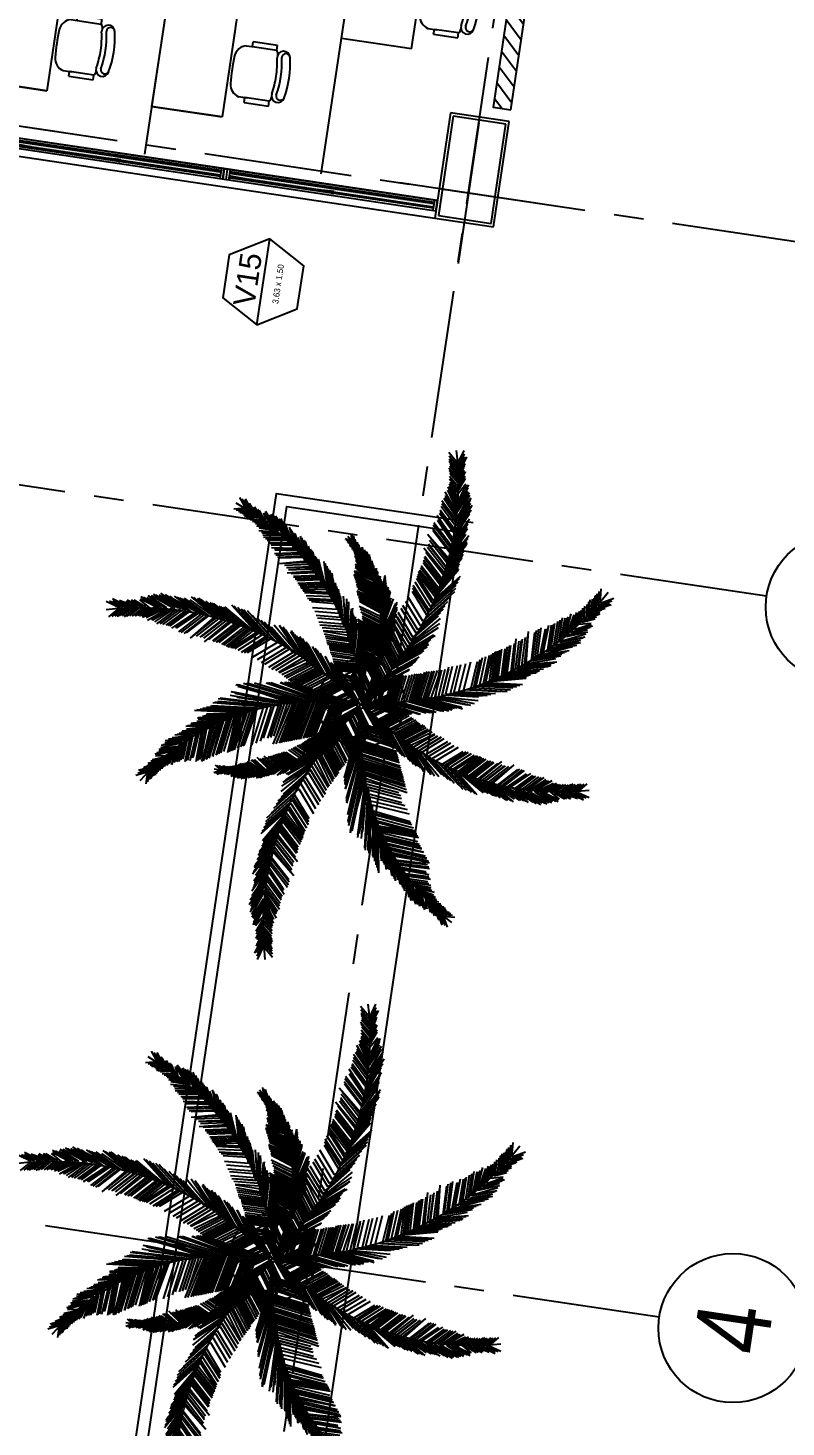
# Model space of a CAD drawing. Header units: millimetres. Extents: x 338 to 506, y 179 to 335.
# Drawn here: x 451.65 to 458.06, y 225.06 to 236.89 of the extents above; entities that cross this region are included whole.
import ezdxf
from ezdxf.enums import TextEntityAlignment as Align

# ---------------------------------------------------------------- set-up
doc = ezdxf.new("R2010")
doc.units = ezdxf.units.MM
doc.linetypes.add('CENTER', pattern=[2, 1.25, -0.25, 0.25, -0.25])
doc.linetypes.add('DASHED2', pattern=[0.375, 0.25, -0.125])
for name, color, linetype in [('COLUMNAS', 252, 'Continuous'), ('CUBIERTA', 254, 'Continuous'), ('DOORNOTE', 210, 'Continuous'), ('DOORNOTE___100', 210, 'Continuous'), ('EJES-COLUMNAS', 3, 'CENTER'), ('EJES_DE_COLUMNA', 255, 'DASHED2'), ('FLOWRS', 64, 'Continuous'), ('MUROS', 32, 'Continuous'), ('PISO', 253, 'Continuous'), ('POOL', 8, 'Continuous'), ('PUPITRES', 8, 'Continuous'), ('REJAS', 151, 'Continuous'), ('VENTANAS', 144, 'Continuous')]:
    doc.layers.add(name, color=color, linetype=linetype)
doc.styles.add('ARIAL', font='txt', dxfattribs={"height": 1})
doc.styles.add('JUAN', font='txt', dxfattribs={"height": 0.135})
doc.styles.add('TECHNIC', font='txt')

# ---------------------------------------------------------------- blocks, each defined once
blk = doc.blocks.new('*X113')
at = {"color": 0}
for p, q in [((2955.937, 1919.165), (2955.861, 1919.089)), ((2956.072, 1919.165), (2955.922, 1919.015)), ((2956.207, 1919.165), (2956.057, 1919.015)), ((2956.341, 1919.165), (2956.191, 1919.015)), ((2956.476, 1919.165), (2956.326, 1919.015)), ((2956.611, 1919.165), (2956.461, 1919.015)), ((2956.745, 1919.165), (2956.595, 1919.015)), ((2956.88, 1919.165), (2956.73, 1919.015)), ((2957.015, 1919.165), (2956.865, 1919.015)), ((2957.15, 1919.165), (2957, 1919.015)), ((2957.284, 1919.165), (2957.134, 1919.015)), ((2957.419, 1919.165), (2957.269, 1919.015)), ((2957.554, 1919.165), (2957.404, 1919.015)), ((2957.688, 1919.165), (2957.538, 1919.015)), ((2957.823, 1919.165), (2957.673, 1919.015)), ((2957.958, 1919.165), (2957.808, 1919.015)), ((2958.093, 1919.165), (2957.943, 1919.015)), ((2958.227, 1919.165), (2958.077, 1919.015)), ((2958.362, 1919.165), (2958.212, 1919.015)), ((2958.497, 1919.165), (2958.347, 1919.015)), ((2958.631, 1919.165), (2958.481, 1919.015)), ((2958.766, 1919.165), (2958.616, 1919.015)), ((2958.901, 1919.165), (2958.751, 1919.015)), ((2959.035, 1919.165), (2958.885, 1919.015)), ((2959.17, 1919.165), (2959.02, 1919.015)), ((2959.305, 1919.165), (2959.155, 1919.015)), ((2959.44, 1919.165), (2959.29, 1919.015)), ((2959.574, 1919.165), (2959.424, 1919.015)), ((2959.709, 1919.165), (2959.559, 1919.015)), ((2959.844, 1919.165), (2959.694, 1919.015)), ((2959.978, 1919.165), (2959.828, 1919.015)), ((2960.113, 1919.165), (2959.963, 1919.015)), ((2960.248, 1919.165), (2960.098, 1919.015)), ((2960.382, 1919.165), (2960.232, 1919.015)), ((2960.517, 1919.165), (2960.367, 1919.015)), ((2960.652, 1919.165), (2960.502, 1919.015)), ((2960.787, 1919.165), (2960.637, 1919.015)), ((2960.921, 1919.165), (2960.771, 1919.015)), ((2961.056, 1919.165), (2960.906, 1919.015)), ((2961.191, 1919.165), (2961.041, 1919.015)), ((2961.325, 1919.165), (2961.175, 1919.015)), ((2961.46, 1919.165), (2961.31, 1919.015)), ((2961.595, 1919.165), (2961.445, 1919.015)), ((2961.73, 1919.165), (2961.58, 1919.015)), ((2961.864, 1919.165), (2961.714, 1919.015)), ((2961.875, 1919.041), (2961.849, 1919.015))]:
    blk.add_line(p, q, dxfattribs=at)
blk = doc.blocks.new('FACHADA_SUR')
at = {"layer": 'MUROS'}
blk.add_lwpolyline([(2955.861, 1919.015), (2961.875, 1919.015), (2961.875, 1919.165), (2955.861, 1919.165), (2955.861, 1919.015)], dxfattribs=at)
at = {"layer": 'MUROS', "linetype": 'Continuous'}
blk.add_blockref('*X113', (0, 0), dxfattribs=at)
blk = doc.blocks.new('SILLA-AULA')
at = {"layer": 'PUPITRES'}
for p, q in [((-0.309, 0.164), (-0.309, 0.089)), ((0.127, 0.162), (0.127, 0.088)), ((-0.35, 0.109), (-0.35, -0.099)), ((-0.35, 0.109), (-0.309, 0.109)), ((-0.309, -0.099), (-0.309, 0.109)), ((0.127, 0.11), (0.168, 0.11)), ((0.127, 0.109), (0.127, -0.098)), ((0.168, -0.098), (0.168, 0.11)), ((-0.35, -0.099), (-0.309, -0.099)), ((0.127, -0.098), (0.168, -0.098))]:
    blk.add_line(p, q, dxfattribs=at)
for centre, radius, start, end in [((-0.202, 0.136), 0.111, 94.0766, 165.8334), ((-0.091, -1.415), 1.666, 85.9234, 94.0766), ((0.019, 0.136), 0.111, 13.2566, 85.9234), ((-0.272, -0.058), 0.0549, 227.1618, 267.5717), ((-0.254, -0.165), 0.0553, 80.2478, 260.1012), ((-0.073, 0.786), 0.913, 259.1286, 268.8433), ((-0.11, 0.786), 0.913, 271.1567, 280.8714), ((0.072, -0.165), 0.0553, 279.8988, 99.7522), ((0.09, -0.058), 0.0549, 270.7226, 312.8382), ((-0.25, -0.186), 0.0362, 85.0872, 250.3213), ((-0.091, 0.599), 0.836, 258.0899, 281.9101), ((-0.088, 0.6), 0.766, 258.0112, 281.9888), ((0.075, -0.185), 0.0352, 274.9128, 94.9128)]:
    blk.add_arc(centre, radius, start, end, dxfattribs=at)
blk = doc.blocks.new('A$C6CF0B75F')
at = {"color": 18}
for p, q in [((-0.39895, 2.50628), (7.31465, 2.50628)), ((-0.3443, 1.00628), (7.3693, 1.00628)), ((0.8125, 0.40628), (0.8125, 1.00628)), ((0.8125, 1.00628), (2.4125, 1.00628)), ((0.8125, 0.40628), (2.4125, 0.40628))]:
    blk.add_line(p, q, dxfattribs=at)
at = {"layer": 'PUPITRES'}
for p, q in [((0.00785, 4.00628), (0.00785, 3.40628)), ((0.00785, 3.40628), (0.00785, 3.95628)), ((0.75785, 3.40628), (0.00785, 3.40628)), ((0.85785, 3.40628), (0.00785, 3.40628)), ((0.00785, 2.45628), (0.00785, 2.50628)), ((0.00785, 2.50628), (0.05785, 2.50628)), ((0.00785, 2.50628), (0.75785, 2.50628)), ((0.00785, 2.50628), (0.00785, 1.90628)), ((0.00785, 1.90628), (0.00785, 2.45628)), ((0.75785, 1.90628), (0.00785, 1.90628)), ((0.85785, 1.90628), (0.00785, 1.90628))]:
    blk.add_line(p, q, dxfattribs=at)
at = {"layer": 'MUROS'}
for p in [(0.50699, 3.1306), (0.50699, 1.6306), (1.31389, 0.1306)]:
    blk.add_blockref('SILLA-AULA', p, dxfattribs=at)
blk = doc.blocks.new('I')
for p, q in [((0.009, 0), (0.288, 0.03)), ((0.009, 0.01), (0.036, -0.211)), ((0.014, 0.01), (0.041, -0.211)), ((0.02, -0.005), (0.299, 0.025)), ((0.024, 0.005), (0.051, -0.216)), ((0.038, 0.002), (0.064, -0.218)), ((0.043, -0.01), (0.322, 0.02)), ((0.047, -0.01), (0.326, 0.02)), ((0.047, 0), (0.074, -0.221)), ((0.079, -0.02), (0.357, 0.01)), ((0.084, -0.022), (0.363, 0.008)), ((0.097, -0.027), (0.376, 0.003)), ((0.104, -0.029), (0.383, 0.001)), ((0.062, -0.005), (0.089, -0.225)), ((0.083, -0.01), (0.11, -0.231)), ((0.089, -0.012), (0.116, -0.233)), ((0.109, -0.019), (0.135, -0.24)), ((0.11, -0.031), (0.389, -0.002)), ((0.114, -0.022), (0.141, -0.242)), ((0.123, -0.023), (0.15, -0.244)), ((0.129, -0.025), (0.156, -0.246)), ((0.165, -0.039), (0.444, -0.009)), ((0.17, -0.029), (0.189, -0.256)), ((0.174, -0.041), (0.453, -0.011)), ((0.179, -0.031), (0.197, -0.258)), ((0.19, -0.034), (0.208, -0.261)), ((0.205, -0.036), (0.224, -0.263)), ((0.211, -0.048), (0.492, -0.031)), ((0.215, -0.039), (0.234, -0.266)), ((0.226, -0.041), (0.244, -0.268)), ((0.236, -0.055), (0.517, -0.038)), ((0.241, -0.045), (0.259, -0.272)), ((0.246, -0.058), (0.527, -0.04)), ((0.25, -0.048), (0.269, -0.275)), ((0.263, -0.061), (0.544, -0.043)), ((0.267, -0.051), (0.286, -0.278)), ((0.285, -0.069), (0.566, -0.052)), ((0.29, -0.059), (0.311, -0.286)), ((0.307, -0.068), (0.328, -0.295)), ((0.322, -0.088), (0.603, -0.071)), ((0.327, -0.078), (0.347, -0.305)), ((0.341, -0.091), (0.622, -0.073)), ((0.346, -0.081), (0.366, -0.308)), ((0.359, -0.085), (0.379, -0.312)), ((0.37, -0.089), (0.391, -0.316)), ((0.378, -0.1), (0.658, -0.083)), ((0.382, -0.09), (0.403, -0.317)), ((0.391, -0.105), (0.68, -0.094)), ((0.393, -0.116), (0.682, -0.105)), ((0.395, -0.095), (0.416, -0.322)), ((0.397, -0.106), (0.418, -0.333)), ((0.408, -0.123), (0.697, -0.112)), ((0.412, -0.113), (0.433, -0.34)), ((0.425, -0.128), (0.714, -0.117)), ((0.429, -0.118), (0.45, -0.345)), ((0.446, -0.134), (0.735, -0.123)), ((0.45, -0.124), (0.471, -0.351)), ((0.461, -0.142), (0.75, -0.131)), ((0.466, -0.132), (0.487, -0.359)), ((0.478, -0.151), (0.757, -0.121)), ((0.482, -0.141), (0.509, -0.366)), ((0.505, -0.152), (0.785, -0.157)), ((0.507, -0.15), (0.533, -0.374)), ((0.53, -0.162), (0.811, -0.16)), ((0.533, -0.159), (0.539, -0.378)), ((0.556, -0.173), (0.837, -0.179)), ((0.559, -0.17), (0.565, -0.389)), ((0.582, -0.192), (0.588, -0.41)), ((0.582, -0.192), (0.859, -0.236)), ((0.584, -0.176), (0.59, -0.395)), ((0.584, -0.176), (0.59, -0.395)), ((0.584, -0.177), (0.862, -0.209)), ((0.584, -0.177), (0.862, -0.209)), ((0.608, -0.204), (0.614, -0.422)), ((0.608, -0.204), (0.885, -0.248)), ((0.644, -0.216), (0.65, -0.435)), ((0.644, -0.216), (0.921, -0.26)), ((0.668, -0.23), (0.674, -0.449)), ((0.668, -0.23), (0.945, -0.274)), ((0.702, -0.244), (0.709, -0.463)), ((0.702, -0.244), (0.979, -0.288)), ((0.736, -0.266), (0.743, -0.485)), ((0.736, -0.266), (1.013, -0.31)), ((0.788, -0.279), (0.794, -0.498)), ((0.788, -0.279), (1.064, -0.323)), ((0.809, -0.297), (0.809, -0.518)), ((0.809, -0.297), (1.086, -0.341)), ((0.823, -0.314), (0.823, -0.535)), ((0.823, -0.314), (1.1, -0.358)), ((0.848, -0.328), (0.848, -0.549)), ((0.848, -0.328), (1.125, -0.372)), ((0.873, -0.343), (0.873, -0.564)), ((0.873, -0.343), (1.149, -0.388)), ((0.888, -0.355), (0.888, -0.576)), ((0.888, -0.355), (1.165, -0.399)), ((0.915, -0.368), (0.896, -0.585)), ((0.93, -0.378), (0.91, -0.595)), ((0.933, -0.383), (0.914, -0.601)), ((0.915, -0.368), (1.183, -0.452)), ((0.947, -0.389), (0.927, -0.607)), ((0.94, -0.381), (1.167, -0.453)), ((0.96, -0.401), (0.941, -0.618)), ((0.943, -0.387), (1.171, -0.458)), ((0.974, -0.41), (0.954, -0.628)), ((0.957, -0.392), (1.184, -0.464)), ((0.97, -0.404), (1.197, -0.476)), ((0.998, -0.42), (0.979, -0.638)), ((0.984, -0.413), (1.211, -0.485)), ((0.998, -0.42), (1.217, -0.518)), ((1.01, -0.433), (0.991, -0.651)), ((1.014, -0.437), (0.994, -0.655)), ((1.027, -0.452), (1.008, -0.67)), ((1.035, -0.454), (1.016, -0.672)), ((1.02, -0.436), (1.247, -0.508)), ((1.024, -0.44), (1.251, -0.512)), ((1.031, -0.448), (1.259, -0.52)), ((1.037, -0.455), (1.264, -0.527)), ((1.039, -0.462), (1.259, -0.559)), ((1.06, -0.475), (1.04, -0.693)), ((1.074, -0.484), (1.044, -0.729)), ((1.045, -0.457), (1.272, -0.529)), ((1.07, -0.478), (1.297, -0.55)), ((1.09, -0.5), (1.071, -0.718)), ((1.107, -0.508), (1.088, -0.725)), ((1.111, -0.519), (1.092, -0.737)), ((1.1, -0.503), (1.328, -0.575)), ((1.113, -0.516), (1.321, -0.607)), ((1.118, -0.511), (1.345, -0.583)), ((1.121, -0.522), (1.349, -0.594)), ((1.132, -0.538), (1.113, -0.756)), ((1.161, -0.559), (1.125, -0.804)), ((1.148, -0.55), (1.128, -0.768)), ((1.142, -0.542), (1.37, -0.613)), ((1.158, -0.553), (1.385, -0.625)), ((1.161, -0.56), (1.372, -0.646)), ((1.194, -0.59), (1.175, -0.808)), ((1.201, -0.607), (1.182, -0.825)), ((1.194, -0.59), (1.406, -0.676)), ((1.218, -0.622), (1.199, -0.84)), ((1.211, -0.61), (1.41, -0.69)), ((1.232, -0.634), (1.213, -0.852)), ((1.229, -0.626), (1.427, -0.705)), ((1.242, -0.637), (1.44, -0.717)), ((1.251, -0.647), (1.247, -0.852)), ((1.26, -0.652), (1.256, -0.856)), ((1.26, -0.652), (1.439, -0.746)), ((1.261, -0.651), (1.46, -0.73)), ((1.27, -0.68), (1.266, -0.884)), ((1.28, -0.683), (1.479, -0.762)), ((1.299, -0.699), (1.287, -0.888)), ((1.312, -0.709), (1.301, -0.898)), ((1.32, -0.718), (1.308, -0.907)), ((1.309, -0.702), (1.507, -0.782)), ((1.32, -0.718), (1.534, -0.807)), ((1.322, -0.712), (1.488, -0.784)), ((1.324, -0.716), (1.49, -0.787)), ((1.339, -0.737), (1.327, -0.926)), ((1.349, -0.74), (1.515, -0.812)), ((1.354, -0.751), (1.343, -0.94)), ((1.368, -0.772), (1.356, -0.961)), ((1.364, -0.754), (1.53, -0.826)), ((1.381, -0.783), (1.377, -0.966)), ((1.378, -0.775), (1.544, -0.847)), ((1.387, -0.791), (1.394, -0.97)), ((1.391, -0.786), (1.557, -0.858)), ((1.393, -0.799), (1.401, -0.979)), ((1.397, -0.794), (1.558, -0.88)), ((1.406, -0.825), (1.414, -1.005)), ((1.416, -0.828), (1.569, -0.899)), ((1.418, -0.839), (1.438, -1.003)), ((1.428, -0.842), (1.563, -0.915)), ((1.433, -0.86), (1.454, -1.024)), ((1.443, -0.863), (1.578, -0.936)), ((1.448, -0.875), (1.465, -1.024)), ((1.458, -0.878), (1.594, -0.951)), ((1.458, -0.89), (1.475, -1.039)), ((1.468, -0.893), (1.583, -0.953)), ((1.469, -0.898), (1.486, -1.047)), ((1.479, -0.901), (1.58, -0.962)), ((1.49, -0.94), (1.489, -1.033)), ((1.49, -0.94), (1.58, -0.969)), ((1.507, -0.958), (1.493, -1.067)), ((1.519, -0.978), (1.505, -1.086)), ((1.511, -0.962), (1.601, -1.008)), ((1.519, -0.978), (1.61, -1.024)), ((1.534, -0.993), (1.52, -1.102)), ((1.542, -1.012), (1.528, -1.121)), ((1.547, -1.019), (1.533, -1.127)), ((1.534, -0.993), (1.629, -1.052)), ((1.55, -1.031), (1.535, -1.14)), ((1.542, -1.012), (1.626, -1.065)), ((1.563, -1.041), (1.549, -1.15)), ((1.55, -1.031), (1.634, -1.084)), ((1.574, -1.051), (1.56, -1.159)), ((1.563, -1.041), (1.647, -1.094)), ((1.579, -1.068), (1.565, -1.176)), ((1.574, -1.051), (1.659, -1.103)), ((1.579, -1.068), (1.698, -1.14)), ((1.582, -1.077), (1.568, -1.186)), ((1.59, -1.089), (1.576, -1.197)), ((1.582, -1.077), (1.677, -1.136)), ((1.601, -1.11), (1.587, -1.218)), ((1.59, -1.089), (1.684, -1.148)), ((1.613, -1.133), (1.599, -1.241)), ((1.601, -1.11), (1.696, -1.169)), ((1.613, -1.133), (1.707, -1.192))]:
    blk.add_line(p, q)
for points in [[(-0.01, 0.014), (0.315, 0.029)], [(0.028, 0.004), (0.353, 0.02)]]:
    blk.add_lwpolyline(points)
blk.add_arc((-0.347, -2.206), 2.23, 26.1066, 80.9396)
blk = doc.blocks.new('U')
for p, q in [((0.0084, 0.0004), (-0.0406, -0.0994)), ((0.0182, -0.0105), (-0.0534, -0.1562)), ((0.0217, -0.0141), (-0.0505, -0.1611)), ((0.0268, -0.0202), (-0.0462, -0.1686)), ((0.0339, -0.0283), (-0.0402, -0.179)), ((0.0104, -0.0009), (-0.0387, -0.1007)), ((0.0358, -0.0306), (-0.0386, -0.1818)), ((0.0135, -0.0057), (-0.0356, -0.1055)), ((0.0423, -0.0388), (-0.0329, -0.1917)), ((0.0439, -0.0415), (-0.0313, -0.1944)), ((0.0469, -0.0446), (-0.0288, -0.1987)), ((0.0492, -0.0472), (-0.0269, -0.202)), ((0.0651, -0.0599), (-0.0191, -0.2155)), ((0.0682, -0.063), (-0.0166, -0.2198)), ((0.0058, -0.0038), (0.1307, -0.0675)), ((0.0089, -0.0086), (0.1337, -0.0723)), ((0.0171, -0.017), (0.2397, -0.1306)), ((0.0191, -0.0183), (0.2401, -0.131)), ((0.0293, -0.0312), (0.251, -0.1443)), ((0.0312, -0.0335), (0.253, -0.1467)), ((0.0354, -0.0391), (0.2579, -0.1526)), ((0.0377, -0.0417), (0.26, -0.1551)), ((0.0393, -0.0444), (0.2627, -0.1584)), ((0.0605, -0.0628), (0.2735, -0.1714)), ((0.0722, -0.0673), (-0.0134, -0.2254)), ((0.078, -0.0722), (-0.009, -0.2329)), ((0.0815, -0.0762), (-0.006, -0.2381)), ((0.0851, -0.0802), (-0.0031, -0.2432)), ((0.0904, -0.0859), (0.0013, -0.2507)), ((0.0936, -0.0897), (0.004, -0.2554)), ((0.0999, -0.0955), (0.0089, -0.2639)), ((0.1071, -0.1053), (0.0163, -0.2767)), ((0.1119, -0.1135), (0.0211, -0.285)), ((0.1174, -0.1232), (0.0266, -0.2946)), ((0.1247, -0.1295), (0.0322, -0.3042)), ((0.0636, -0.0659), (0.2757, -0.1741)), ((0.0769, -0.0791), (0.3034, -0.2076)), ((0.0858, -0.0888), (0.3108, -0.2164)), ((0.089, -0.0926), (0.3138, -0.2201)), ((0.0953, -0.0984), (0.3173, -0.2243)), ((0.1025, -0.1082), (0.3524, -0.2658)), ((0.1128, -0.1261), (0.3714, -0.2887)), ((0.1289, -0.1349), (0.0359, -0.3106)), ((0.1327, -0.1394), (0.0391, -0.3161)), ((0.1373, -0.1435), (0.0426, -0.3222)), ((0.1413, -0.1492), (0.0463, -0.3286)), ((0.1393, -0.1543), (0.0467, -0.3292)), ((0.1436, -0.1612), (0.0508, -0.3364)), ((0.1494, -0.1681), (0.0558, -0.345)), ((0.1565, -0.1763), (0.0617, -0.3553)), ((0.1609, -0.1839), (0.0661, -0.3628)), ((0.1654, -0.192), (0.0741, -0.3767)), ((0.12, -0.1324), (0.3747, -0.2928)), ((0.1327, -0.1463), (0.3853, -0.3055)), ((0.1347, -0.1572), (0.3968, -0.3281)), ((0.1367, -0.1521), (0.3759, -0.2951)), ((0.139, -0.1641), (0.404, -0.3367)), ((0.1448, -0.171), (0.3851, -0.3272)), ((0.1519, -0.1792), (0.3917, -0.3351)), ((0.1563, -0.1868), (0.2804, -0.261)), ((0.1608, -0.1949), (0.4001, -0.332)), ((0.1732, -0.2022), (0.0811, -0.3886)), ((0.1815, -0.2133), (0.1008, -0.3499)), ((0.1893, -0.2251), (0.1086, -0.3617)), ((0.1932, -0.2405), (0.1125, -0.377)), ((0.1982, -0.2345), (0.1174, -0.3711)), ((0.1982, -0.2345), (0.1174, -0.3711)), ((0.2009, -0.2526), (0.1201, -0.3892)), ((0.1718, -0.2027), (0.3845, -0.3657)), ((0.1796, -0.2141), (0.3942, -0.3741)), ((0.1877, -0.2257), (0.3754, -0.3659)), ((0.1932, -0.2405), (0.4051, -0.4322)), ((0.1978, -0.235), (0.3567, -0.3713)), ((0.1978, -0.235), (0.385, -0.3895)), ((0.2009, -0.2526), (0.4094, -0.4414)), ((0.2189, -0.28), (0.1314, -0.4231)), ((0.2127, -0.2675), (0.132, -0.4041)), ((0.2294, -0.2952), (0.1379, -0.4448)), ((0.2377, -0.3137), (0.1443, -0.4663)), ((0.2127, -0.2675), (0.4017, -0.4514)), ((0.2189, -0.28), (0.4073, -0.4633)), ((0.2294, -0.2952), (0.412, -0.4732)), ((0.2377, -0.3137), (0.4044, -0.4856)), ((0.2555, -0.3332), (0.1666, -0.4948)), ((0.2596, -0.3465), (0.1686, -0.5014)), ((0.261, -0.3575), (0.1713, -0.5103)), ((0.2674, -0.3702), (0.1759, -0.5258)), ((0.2735, -0.3834), (0.1806, -0.5412)), ((0.2555, -0.3332), (0.4072, -0.4915)), ((0.2596, -0.3465), (0.415, -0.5081)), ((0.261, -0.3575), (0.423, -0.5251)), ((0.2674, -0.3702), (0.4287, -0.5372)), ((0.2735, -0.3834), (0.435, -0.5505)), ((0.2848, -0.4052), (0.1824, -0.5473)), ((0.2769, -0.3924), (0.1835, -0.5509)), ((0.288, -0.4133), (0.185, -0.5561)), ((0.2881, -0.4168), (0.1858, -0.5587)), ((0.2921, -0.4228), (0.1882, -0.5668)), ((0.2946, -0.4313), (0.1908, -0.5752)), ((0.2976, -0.439), (0.2071, -0.5849)), ((0.305, -0.4498), (0.2115, -0.5995)), ((0.2769, -0.3924), (0.4398, -0.5608)), ((0.2848, -0.4052), (0.3919, -0.5301)), ((0.2914, -0.4174), (0.3849, -0.5261)), ((0.2914, -0.4209), (0.385, -0.5296)), ((0.2955, -0.4269), (0.389, -0.5356)), ((0.2979, -0.4354), (0.3915, -0.5441)), ((0.3009, -0.4431), (0.3945, -0.5518)), ((0.305, -0.4498), (0.3884, -0.5672)), ((0.3065, -0.4585), (0.2138, -0.6073)), ((0.3071, -0.4611), (0.2146, -0.6097)), ((0.3085, -0.4712), (0.2172, -0.6183)), ((0.3112, -0.4741), (0.2185, -0.6229)), ((0.3159, -0.4897), (0.2232, -0.6384)), ((0.3197, -0.4971), (0.2237, -0.6401)), ((0.3219, -0.5085), (0.229, -0.6576)), ((0.3271, -0.5164), (0.2321, -0.668)), ((0.3255, -0.5222), (0.2329, -0.6709)), ((0.3099, -0.4626), (0.4035, -0.5713)), ((0.3105, -0.4652), (0.404, -0.574)), ((0.311, -0.4784), (0.3764, -0.5792)), ((0.3116, -0.4705), (0.3982, -0.5751)), ((0.3119, -0.4753), (0.3944, -0.5716)), ((0.3146, -0.4782), (0.397, -0.5744)), ((0.3192, -0.4938), (0.3948, -0.5859)), ((0.3253, -0.5126), (0.4008, -0.6047)), ((0.3272, -0.5215), (0.3896, -0.6163)), ((0.3304, -0.5205), (0.4059, -0.6126)), ((0.3291, -0.536), (0.2369, -0.6841)), ((0.3356, -0.5526), (0.2385, -0.6893)), ((0.3324, -0.545), (0.2398, -0.6936)), ((0.3392, -0.5837), (0.2508, -0.6946)), ((0.3408, -0.5747), (0.2525, -0.6856)), ((0.3289, -0.5263), (0.4044, -0.6184)), ((0.3325, -0.5401), (0.408, -0.6322)), ((0.3353, -0.5529), (0.4003, -0.6466)), ((0.3357, -0.5491), (0.4113, -0.6412)), ((0.3408, -0.5747), (0.4059, -0.6683)), ((0.3425, -0.5878), (0.4039, -0.6752)), ((0.3422, -0.5948), (0.2539, -0.7057)), ((0.3447, -0.6032), (0.2564, -0.7141)), ((0.3482, -0.6329), (0.2782, -0.7313)), ((0.349, -0.6141), (0.2791, -0.7124)), ((0.3516, -0.6184), (0.2817, -0.7168)), ((0.355, -0.6488), (0.286, -0.7386)), ((0.3456, -0.5989), (0.407, -0.6863)), ((0.348, -0.6073), (0.4095, -0.6948)), ((0.3515, -0.637), (0.413, -0.7245)), ((0.3516, -0.6184), (0.4012, -0.7066)), ((0.3524, -0.6182), (0.4138, -0.7056)), ((0.3583, -0.6529), (0.4198, -0.7403)), ((0.358, -0.6564), (0.289, -0.7463)), ((0.3583, -0.6625), (0.2894, -0.7524)), ((0.3614, -0.6758), (0.3049, -0.7518)), ((0.364, -0.698), (0.3075, -0.774)), ((0.3641, -0.6855), (0.3076, -0.7616)), ((0.3665, -0.7065), (0.3148, -0.7822)), ((0.3668, -0.7113), (0.3209, -0.7885)), ((0.3671, -0.7166), (0.3213, -0.7938)), ((0.3583, -0.6625), (0.424, -0.7579)), ((0.3611, -0.6627), (0.411, -0.738)), ((0.3613, -0.6605), (0.4112, -0.7359)), ((0.3647, -0.6799), (0.4146, -0.7552)), ((0.3673, -0.7021), (0.4172, -0.7775)), ((0.3675, -0.6896), (0.4174, -0.765)), ((0.3698, -0.7106), (0.4197, -0.7859)), ((0.3701, -0.7154), (0.4141, -0.7952)), ((0.3654, -0.7309), (0.3195, -0.8081)), ((0.3665, -0.7396), (0.3305, -0.8141)), ((0.3672, -0.7526), (0.3311, -0.8271)), ((0.3693, -0.7722), (0.3358, -0.8393)), ((0.3694, -0.7632), (0.336, -0.8303)), ((0.372, -0.7786), (0.3385, -0.8456)), ((0.3687, -0.735), (0.4136, -0.8063)), ((0.3699, -0.7437), (0.4066, -0.8113)), ((0.3706, -0.7567), (0.4073, -0.8243)), ((0.3726, -0.7763), (0.4046, -0.8326)), ((0.3728, -0.7673), (0.4095, -0.8349)), ((0.3753, -0.7827), (0.4008, -0.8354)), ((0.371, -0.8257), (0.3354, -0.8673)), ((0.3712, -0.8463), (0.3356, -0.888)), ((0.3713, -0.8141), (0.3357, -0.8557)), ((0.3732, -0.8362), (0.3376, -0.8779)), ((0.3693, -0.8018), (0.3435, -0.8407)), ((0.3693, -0.8018), (0.3988, -0.8385)), ((0.371, -0.8257), (0.3963, -0.8698)), ((0.3712, -0.8463), (0.3921, -0.8914)), ((0.3719, -0.8167), (0.3972, -0.8609)), ((0.3732, -0.8362), (0.3967, -0.8868)), ((0.3692, -0.8564), (0.3336, -0.8981)), ((0.3694, -0.9034), (0.3338, -0.945)), ((0.3703, -0.8846), (0.3347, -0.9262)), ((0.3704, -0.8914), (0.3348, -0.9331)), ((0.3717, -0.8504), (0.3361, -0.892)), ((0.3717, -0.8798), (0.3361, -0.9214)), ((0.3722, -0.8641), (0.3366, -0.9057)), ((0.3744, -0.8712), (0.3388, -0.9129)), ((0.3692, -0.8564), (0.3901, -0.9015)), ((0.3694, -0.9034), (0.3929, -0.9539)), ((0.3703, -0.8846), (0.3937, -0.9351)), ((0.3704, -0.8914), (0.3938, -0.942)), ((0.3717, -0.8798), (0.4016, -0.9423)), ((0.3722, -0.8641), (0.3931, -0.9092)), ((0.3744, -0.8712), (0.3953, -0.9163)), ((0.368, -0.9161), (0.3324, -0.9578)), ((0.368, -0.9161), (0.3914, -0.9667))]:
    blk.add_line(p, q)
for points in [[(0.0015, 0.0071), (0.2423, -0.1337)], [(0.0148, -0.0074), (0.253, -0.1467)]]:
    blk.add_lwpolyline(points)
blk.add_arc((-0.7458, -0.8306), 1.1149, 352.99918, 47.8322)
blk = doc.blocks.new('TREE-NAK')
at = {"layer": 'FLOWRS'}
for centre, radius in [((0.01, 0.005), 0.333), ((0.013, 0.016), 0.258), ((0.01, 0.005), 0.0377)]:
    blk.add_circle(centre, radius, dxfattribs=at)
at = {"layer": 'FLOWRS', "color": 88}
for name, p, xscale, yscale, zscale, rotation in [('U', (-0.066, 0.119), 1.636073743442523, 1.636073743442523, 1.636073743442523, 167.9791529592173), ('I', (0.02, 0.026), 0.8941973647225171, 0.8941973647225171, 0.8941973647225171, 90)]:
    blk.add_blockref(name, p, dxfattribs=dict(at, xscale=xscale, yscale=yscale, zscale=zscale, rotation=rotation))
at = {"layer": 'FLOWRS'}
for p, rotation in [((-0.009, 0.03), 180), ((0.017, 0.008), 44.99999999999999), ((-0.017, 0.005), 270)]:
    blk.add_blockref('I', p, dxfattribs=dict(at, rotation=rotation))
for name, p, xscale, yscale, zscale, rotation in [('I', (-0.216, 0.101), -0.5, 0.5, 0.5000000000000001, 339.3524332626832), ('U', (-0.079, -0.057), 1.636073743442522, 1.636073743442522, 1.636073743442522, 261.6572137974608), ('I', (0.06, -0.062), 0.8440746508777872, 0.8440746508777872, 0.8440746508777872, 305.5439400633034)]:
    blk.add_blockref(name, p, dxfattribs=dict(at, xscale=xscale, yscale=yscale, zscale=zscale, rotation=rotation))
for name, p in [('I', (0.008, -0.003)), ('U', (0.253, -0.159))]:
    blk.add_blockref(name, p, dxfattribs=at)
blk = doc.blocks.new('*U354')
at = {"layer": 'REJAS', "color": 18, "linetype": 'Continuous', "extrusion": (0, 0, -1)}
for points in [[(-2938.642, 1917.545), (-2938.625, 1917.096), (-2938.625, 1917.993)], [(-2938.631, 1917.979), (-2938.625, 1917.993), (-2938.64, 1917.984)], [(-2938.625, 1917.993), (-2938.642, 1917.993), (-2938.64, 1917.984)], [(-2938.649, 1917.937), (-2938.638, 1917.881), (-2938.625, 1917.993)], [(-2938.638, 1917.881), (-2938.633, 1917.769), (-2938.625, 1917.993)], [(-2938.637, 1917.965), (-2938.631, 1917.979), (-2938.64, 1917.984)], [(-2938.64, 1917.984), (-2938.648, 1917.979), (-2938.637, 1917.965)], [(-2938.637, 1917.965), (-2938.648, 1917.979), (-2938.648, 1917.965)], [(-2938.643, 1917.951), (-2938.637, 1917.965), (-2938.648, 1917.965)], [(-2938.643, 1917.909), (-2938.649, 1917.895), (-2938.638, 1917.881)], [(-2938.644, 1917.888), (-2938.647, 1917.886), (-2938.638, 1917.881)], [(-2938.638, 1917.881), (-2938.647, 1917.886), (-2938.647, 1917.881)], [(-2938.65, 1917.989), (-2938.64, 1917.984), (-2938.642, 1917.993)], [(-2938.65, 1917.989), (-2938.648, 1917.979), (-2938.64, 1917.984)], [(-2938.642, 1917.545), (-2938.66, 1917.993), (-2938.66, 1917.096)], [(-2938.66, 1917.993), (-2938.65, 1917.989), (-2938.642, 1917.993)], [(-2938.649, 1917.937), (-2938.643, 1917.951), (-2938.648, 1917.965)], [(-2938.643, 1917.909), (-2938.649, 1917.937), (-2938.655, 1917.881)], [(-2938.649, 1917.895), (-2938.647, 1917.886), (-2938.644, 1917.888)], [(-2938.647, 1917.886), (-2938.649, 1917.895), (-2938.652, 1917.888)], [(-2938.655, 1917.881), (-2938.647, 1917.886), (-2938.652, 1917.888)], [(-2938.647, 1917.881), (-2938.647, 1917.886), (-2938.655, 1917.881)], [(-2938.648, 1917.979), (-2938.66, 1917.993), (-2938.648, 1917.965)], [(-2938.66, 1917.993), (-2938.654, 1917.965), (-2938.648, 1917.965)], [(-2938.65, 1917.989), (-2938.66, 1917.993), (-2938.648, 1917.979)], [(-2938.648, 1917.965), (-2938.654, 1917.965), (-2938.649, 1917.937)], [(-2938.649, 1917.937), (-2938.66, 1917.993), (-2938.655, 1917.881)], [(-2938.644, 1917.825), (-2938.633, 1917.769), (-2938.638, 1917.881)], [(-2938.639, 1917.797), (-2938.645, 1917.783), (-2938.633, 1917.769)], [(-2938.633, 1917.769), (-2938.639, 1917.776), (-2938.643, 1917.774)], [(-2938.642, 1917.769), (-2938.633, 1917.769), (-2938.643, 1917.774)], [(-2938.636, 1917.762), (-2938.633, 1917.769), (-2938.641, 1917.764)], [(-2938.633, 1917.769), (-2938.642, 1917.769), (-2938.641, 1917.764)], [(-2938.645, 1917.741), (-2938.64, 1917.713), (-2938.633, 1917.769)], [(-2938.647, 1917.657), (-2938.642, 1917.545), (-2938.633, 1917.769)], [(-2938.644, 1917.825), (-2938.638, 1917.881), (-2938.65, 1917.853)], [(-2938.647, 1917.881), (-2938.646, 1917.877), (-2938.638, 1917.881)], [(-2938.638, 1917.881), (-2938.646, 1917.877), (-2938.641, 1917.874)], [(-2938.648, 1917.797), (-2938.639, 1917.797), (-2938.644, 1917.825)], [(-2938.639, 1917.797), (-2938.648, 1917.797), (-2938.645, 1917.783)], [(-2938.643, 1917.774), (-2938.639, 1917.776), (-2938.645, 1917.783)], [(-2938.646, 1917.877), (-2938.644, 1917.867), (-2938.641, 1917.874)], [(-2938.646, 1917.767), (-2938.641, 1917.764), (-2938.642, 1917.769)], [(-2938.646, 1917.767), (-2938.645, 1917.762), (-2938.641, 1917.764)], [(-2938.651, 1917.769), (-2938.642, 1917.769), (-2938.643, 1917.774)], [(-2938.651, 1917.769), (-2938.646, 1917.767), (-2938.642, 1917.769)], [(-2938.645, 1917.783), (-2938.648, 1917.776), (-2938.643, 1917.774)], [(-2938.648, 1917.776), (-2938.651, 1917.769), (-2938.643, 1917.774)], [(-2938.651, 1917.769), (-2938.644, 1917.825), (-2938.655, 1917.881)], [(-2938.644, 1917.867), (-2938.655, 1917.881), (-2938.65, 1917.853)], [(-2938.644, 1917.867), (-2938.646, 1917.877), (-2938.65, 1917.874)], [(-2938.645, 1917.783), (-2938.648, 1917.797), (-2938.651, 1917.769)], [(-2938.645, 1917.741), (-2938.651, 1917.769), (-2938.649, 1917.713)], [(-2938.645, 1917.762), (-2938.651, 1917.769), (-2938.645, 1917.755)], [(-2938.651, 1917.769), (-2938.648, 1917.755), (-2938.645, 1917.755)], [(-2938.646, 1917.767), (-2938.651, 1917.769), (-2938.645, 1917.762)], [(-2938.65, 1917.874), (-2938.646, 1917.877), (-2938.655, 1917.881)], [(-2938.655, 1917.881), (-2938.646, 1917.877), (-2938.647, 1917.881)], [(-2938.639, 1917.755), (-2938.636, 1917.762), (-2938.641, 1917.764)], [(-2938.641, 1917.764), (-2938.645, 1917.762), (-2938.639, 1917.755)], [(-2938.639, 1917.755), (-2938.645, 1917.762), (-2938.645, 1917.755)], [(-2938.642, 1917.748), (-2938.639, 1917.755), (-2938.645, 1917.755)], [(-2938.64, 1917.713), (-2938.645, 1917.741), (-2938.649, 1917.713)], [(-2938.649, 1917.713), (-2938.647, 1917.657), (-2938.64, 1917.713)], [(-2938.645, 1917.741), (-2938.642, 1917.748), (-2938.645, 1917.755)], [(-2938.645, 1917.755), (-2938.648, 1917.755), (-2938.645, 1917.741)], [(-2938.647, 1917.433), (-2938.633, 1917.32), (-2938.642, 1917.545)], [(-2938.649, 1917.376), (-2938.64, 1917.376), (-2938.647, 1917.433)], [(-2938.638, 1917.208), (-2938.625, 1917.096), (-2938.633, 1917.32)], [(-2938.645, 1917.348), (-2938.633, 1917.32), (-2938.64, 1917.376)], [(-2938.636, 1917.327), (-2938.641, 1917.325), (-2938.633, 1917.32)], [(-2938.633, 1917.32), (-2938.641, 1917.325), (-2938.642, 1917.32)], [(-2938.639, 1917.292), (-2938.633, 1917.32), (-2938.645, 1917.306)], [(-2938.642, 1917.32), (-2938.643, 1917.316), (-2938.633, 1917.32)], [(-2938.633, 1917.32), (-2938.643, 1917.316), (-2938.639, 1917.313)], [(-2938.644, 1917.264), (-2938.638, 1917.208), (-2938.633, 1917.32)], [(-2938.639, 1917.334), (-2938.641, 1917.325), (-2938.636, 1917.327)], [(-2938.642, 1917.341), (-2938.645, 1917.334), (-2938.639, 1917.334)], [(-2938.639, 1917.334), (-2938.645, 1917.334), (-2938.645, 1917.327)], [(-2938.641, 1917.325), (-2938.639, 1917.334), (-2938.645, 1917.327)], [(-2938.643, 1917.316), (-2938.645, 1917.306), (-2938.639, 1917.313)], [(-2938.639, 1917.292), (-2938.645, 1917.306), (-2938.648, 1917.292)], [(-2938.64, 1917.376), (-2938.649, 1917.376), (-2938.645, 1917.348)], [(-2938.646, 1917.323), (-2938.641, 1917.325), (-2938.645, 1917.327)], [(-2938.646, 1917.323), (-2938.642, 1917.32), (-2938.641, 1917.325)], [(-2938.645, 1917.348), (-2938.645, 1917.334), (-2938.642, 1917.341)], [(-2938.651, 1917.32), (-2938.642, 1917.32), (-2938.646, 1917.323)], [(-2938.651, 1917.32), (-2938.643, 1917.316), (-2938.642, 1917.32)], [(-2938.648, 1917.313), (-2938.643, 1917.316), (-2938.651, 1917.32)], [(-2938.645, 1917.306), (-2938.643, 1917.316), (-2938.648, 1917.313)], [(-2938.651, 1917.32), (-2938.655, 1917.208), (-2938.644, 1917.264)], [(-2938.645, 1917.348), (-2938.649, 1917.376), (-2938.651, 1917.32)], [(-2938.645, 1917.334), (-2938.645, 1917.348), (-2938.648, 1917.334)], [(-2938.645, 1917.327), (-2938.645, 1917.334), (-2938.651, 1917.32)], [(-2938.651, 1917.32), (-2938.645, 1917.334), (-2938.648, 1917.334)], [(-2938.646, 1917.323), (-2938.645, 1917.327), (-2938.651, 1917.32)], [(-2938.645, 1917.306), (-2938.651, 1917.32), (-2938.648, 1917.292)], [(-2938.649, 1917.152), (-2938.625, 1917.096), (-2938.638, 1917.208)], [(-2938.644, 1917.264), (-2938.65, 1917.236), (-2938.638, 1917.208)], [(-2938.638, 1917.208), (-2938.641, 1917.215), (-2938.646, 1917.213)], [(-2938.647, 1917.208), (-2938.638, 1917.208), (-2938.646, 1917.213)], [(-2938.643, 1917.18), (-2938.638, 1917.208), (-2938.649, 1917.194)], [(-2938.644, 1917.201), (-2938.638, 1917.208), (-2938.647, 1917.203)], [(-2938.638, 1917.208), (-2938.647, 1917.208), (-2938.647, 1917.203)], [(-2938.648, 1917.292), (-2938.644, 1917.264), (-2938.639, 1917.292)], [(-2938.646, 1917.213), (-2938.641, 1917.215), (-2938.644, 1917.222)], [(-2938.643, 1917.18), (-2938.655, 1917.208), (-2938.649, 1917.152)], [(-2938.644, 1917.222), (-2938.65, 1917.236), (-2938.655, 1917.208)], [(-2938.644, 1917.222), (-2938.65, 1917.215), (-2938.646, 1917.213)], [(-2938.649, 1917.194), (-2938.644, 1917.201), (-2938.647, 1917.203)], [(-2938.65, 1917.215), (-2938.655, 1917.208), (-2938.646, 1917.213)], [(-2938.655, 1917.208), (-2938.647, 1917.208), (-2938.646, 1917.213)], [(-2938.647, 1917.208), (-2938.655, 1917.208), (-2938.647, 1917.203)], [(-2938.655, 1917.208), (-2938.652, 1917.201), (-2938.647, 1917.203)], [(-2938.647, 1917.203), (-2938.652, 1917.201), (-2938.649, 1917.194)], [(-2938.649, 1917.152), (-2938.655, 1917.208), (-2938.66, 1917.096)], [(-2938.631, 1917.11), (-2938.64, 1917.105), (-2938.625, 1917.096)], [(-2938.625, 1917.096), (-2938.64, 1917.105), (-2938.642, 1917.096)], [(-2938.637, 1917.124), (-2938.64, 1917.105), (-2938.631, 1917.11)], [(-2938.643, 1917.138), (-2938.648, 1917.124), (-2938.637, 1917.124)], [(-2938.637, 1917.124), (-2938.648, 1917.124), (-2938.648, 1917.11)], [(-2938.64, 1917.105), (-2938.637, 1917.124), (-2938.648, 1917.11)], [(-2938.65, 1917.101), (-2938.64, 1917.105), (-2938.648, 1917.11)], [(-2938.65, 1917.101), (-2938.642, 1917.096), (-2938.64, 1917.105)], [(-2938.66, 1917.096), (-2938.642, 1917.096), (-2938.65, 1917.101)], [(-2938.649, 1917.152), (-2938.648, 1917.124), (-2938.643, 1917.138)], [(-2938.648, 1917.124), (-2938.649, 1917.152), (-2938.654, 1917.124)], [(-2938.648, 1917.11), (-2938.648, 1917.124), (-2938.66, 1917.096)], [(-2938.66, 1917.096), (-2938.648, 1917.124), (-2938.654, 1917.124)], [(-2938.65, 1917.101), (-2938.648, 1917.11), (-2938.66, 1917.096)], [(-2938.66, 1917.146), (-2938.695, 1916.245), (-2938.66, 1916.245)], [(-2938.66, 1917.146), (-2938.695, 1917.146), (-2938.695, 1916.245)]]:
    blk.add_solid(points, dxfattribs=at)
blk = doc.blocks.new('*U355')
at = {"layer": 'REJAS', "color": 18, "linetype": 'Continuous', "extrusion": (0, 0, -1)}
for points in [[(-2938.642, 1919.368), (-2938.625, 1918.92), (-2938.625, 1919.817)], [(-2938.631, 1919.803), (-2938.625, 1919.817), (-2938.64, 1919.808)], [(-2938.625, 1919.817), (-2938.642, 1919.817), (-2938.64, 1919.808)], [(-2938.649, 1919.761), (-2938.638, 1919.705), (-2938.625, 1919.817)], [(-2938.638, 1919.705), (-2938.633, 1919.593), (-2938.625, 1919.817)], [(-2938.637, 1919.789), (-2938.631, 1919.803), (-2938.64, 1919.808)], [(-2938.64, 1919.808), (-2938.648, 1919.803), (-2938.637, 1919.789)], [(-2938.637, 1919.789), (-2938.648, 1919.803), (-2938.648, 1919.789)], [(-2938.643, 1919.775), (-2938.637, 1919.789), (-2938.648, 1919.789)], [(-2938.65, 1919.813), (-2938.64, 1919.808), (-2938.642, 1919.817)], [(-2938.65, 1919.813), (-2938.648, 1919.803), (-2938.64, 1919.808)], [(-2938.642, 1919.368), (-2938.66, 1919.817), (-2938.66, 1918.92)], [(-2938.66, 1919.817), (-2938.65, 1919.813), (-2938.642, 1919.817)], [(-2938.649, 1919.761), (-2938.643, 1919.775), (-2938.648, 1919.789)], [(-2938.648, 1919.803), (-2938.66, 1919.817), (-2938.648, 1919.789)], [(-2938.66, 1919.817), (-2938.654, 1919.789), (-2938.648, 1919.789)], [(-2938.65, 1919.813), (-2938.66, 1919.817), (-2938.648, 1919.803)], [(-2938.648, 1919.789), (-2938.654, 1919.789), (-2938.649, 1919.761)], [(-2938.649, 1919.761), (-2938.66, 1919.817), (-2938.655, 1919.705)], [(-2938.644, 1919.649), (-2938.633, 1919.593), (-2938.638, 1919.705)], [(-2938.643, 1919.733), (-2938.649, 1919.719), (-2938.638, 1919.705)], [(-2938.644, 1919.712), (-2938.647, 1919.71), (-2938.638, 1919.705)], [(-2938.638, 1919.705), (-2938.647, 1919.71), (-2938.647, 1919.705)], [(-2938.644, 1919.649), (-2938.638, 1919.705), (-2938.65, 1919.677)], [(-2938.647, 1919.705), (-2938.646, 1919.7), (-2938.638, 1919.705)], [(-2938.638, 1919.705), (-2938.646, 1919.7), (-2938.641, 1919.698)], [(-2938.646, 1919.7), (-2938.644, 1919.691), (-2938.641, 1919.698)], [(-2938.643, 1919.733), (-2938.649, 1919.761), (-2938.655, 1919.705)], [(-2938.649, 1919.719), (-2938.647, 1919.71), (-2938.644, 1919.712)], [(-2938.651, 1919.593), (-2938.644, 1919.649), (-2938.655, 1919.705)], [(-2938.644, 1919.691), (-2938.655, 1919.705), (-2938.65, 1919.677)], [(-2938.644, 1919.691), (-2938.646, 1919.7), (-2938.65, 1919.698)], [(-2938.65, 1919.698), (-2938.646, 1919.7), (-2938.655, 1919.705)], [(-2938.655, 1919.705), (-2938.646, 1919.7), (-2938.647, 1919.705)], [(-2938.647, 1919.71), (-2938.649, 1919.719), (-2938.652, 1919.712)], [(-2938.655, 1919.705), (-2938.647, 1919.71), (-2938.652, 1919.712)], [(-2938.647, 1919.705), (-2938.647, 1919.71), (-2938.655, 1919.705)], [(-2938.639, 1919.621), (-2938.645, 1919.607), (-2938.633, 1919.593)], [(-2938.633, 1919.593), (-2938.639, 1919.6), (-2938.643, 1919.598)], [(-2938.642, 1919.593), (-2938.633, 1919.593), (-2938.643, 1919.598)], [(-2938.636, 1919.586), (-2938.633, 1919.593), (-2938.641, 1919.588)], [(-2938.633, 1919.593), (-2938.642, 1919.593), (-2938.641, 1919.588)], [(-2938.645, 1919.565), (-2938.64, 1919.537), (-2938.633, 1919.593)], [(-2938.647, 1919.481), (-2938.642, 1919.368), (-2938.633, 1919.593)], [(-2938.639, 1919.579), (-2938.636, 1919.586), (-2938.641, 1919.588)], [(-2938.648, 1919.621), (-2938.639, 1919.621), (-2938.644, 1919.649)], [(-2938.639, 1919.621), (-2938.648, 1919.621), (-2938.645, 1919.607)], [(-2938.643, 1919.598), (-2938.639, 1919.6), (-2938.645, 1919.607)], [(-2938.641, 1919.588), (-2938.645, 1919.586), (-2938.639, 1919.579)], [(-2938.639, 1919.579), (-2938.645, 1919.586), (-2938.645, 1919.579)], [(-2938.642, 1919.572), (-2938.639, 1919.579), (-2938.645, 1919.579)], [(-2938.64, 1919.537), (-2938.645, 1919.565), (-2938.649, 1919.537)], [(-2938.646, 1919.591), (-2938.641, 1919.588), (-2938.642, 1919.593)], [(-2938.646, 1919.591), (-2938.645, 1919.586), (-2938.641, 1919.588)], [(-2938.651, 1919.593), (-2938.642, 1919.593), (-2938.643, 1919.598)], [(-2938.651, 1919.593), (-2938.646, 1919.591), (-2938.642, 1919.593)], [(-2938.645, 1919.565), (-2938.642, 1919.572), (-2938.645, 1919.579)], [(-2938.645, 1919.607), (-2938.648, 1919.6), (-2938.643, 1919.598)], [(-2938.648, 1919.6), (-2938.651, 1919.593), (-2938.643, 1919.598)], [(-2938.645, 1919.607), (-2938.648, 1919.621), (-2938.651, 1919.593)], [(-2938.645, 1919.565), (-2938.651, 1919.593), (-2938.649, 1919.537)], [(-2938.645, 1919.586), (-2938.651, 1919.593), (-2938.645, 1919.579)], [(-2938.651, 1919.593), (-2938.648, 1919.579), (-2938.645, 1919.579)], [(-2938.646, 1919.591), (-2938.651, 1919.593), (-2938.645, 1919.586)], [(-2938.645, 1919.579), (-2938.648, 1919.579), (-2938.645, 1919.565)], [(-2938.649, 1919.537), (-2938.647, 1919.481), (-2938.64, 1919.537)], [(-2938.647, 1919.256), (-2938.633, 1919.144), (-2938.642, 1919.368)], [(-2938.645, 1919.172), (-2938.633, 1919.144), (-2938.64, 1919.2)], [(-2938.649, 1919.2), (-2938.64, 1919.2), (-2938.647, 1919.256)], [(-2938.64, 1919.2), (-2938.649, 1919.2), (-2938.645, 1919.172)], [(-2938.645, 1919.172), (-2938.649, 1919.2), (-2938.651, 1919.144)], [(-2938.638, 1919.032), (-2938.625, 1918.92), (-2938.633, 1919.144)], [(-2938.636, 1919.151), (-2938.641, 1919.149), (-2938.633, 1919.144)], [(-2938.633, 1919.144), (-2938.641, 1919.149), (-2938.642, 1919.144)], [(-2938.639, 1919.116), (-2938.633, 1919.144), (-2938.645, 1919.13)], [(-2938.642, 1919.144), (-2938.643, 1919.139), (-2938.633, 1919.144)], [(-2938.633, 1919.144), (-2938.643, 1919.139), (-2938.639, 1919.137)], [(-2938.644, 1919.088), (-2938.638, 1919.032), (-2938.633, 1919.144)], [(-2938.639, 1919.158), (-2938.641, 1919.149), (-2938.636, 1919.151)], [(-2938.644, 1919.088), (-2938.65, 1919.06), (-2938.638, 1919.032)], [(-2938.642, 1919.165), (-2938.645, 1919.158), (-2938.639, 1919.158)], [(-2938.639, 1919.158), (-2938.645, 1919.158), (-2938.645, 1919.151)], [(-2938.641, 1919.149), (-2938.639, 1919.158), (-2938.645, 1919.151)], [(-2938.643, 1919.139), (-2938.645, 1919.13), (-2938.639, 1919.137)], [(-2938.639, 1919.116), (-2938.645, 1919.13), (-2938.648, 1919.116)], [(-2938.648, 1919.116), (-2938.644, 1919.088), (-2938.639, 1919.116)], [(-2938.646, 1919.146), (-2938.641, 1919.149), (-2938.645, 1919.151)], [(-2938.646, 1919.146), (-2938.642, 1919.144), (-2938.641, 1919.149)], [(-2938.645, 1919.172), (-2938.645, 1919.158), (-2938.642, 1919.165)], [(-2938.651, 1919.144), (-2938.642, 1919.144), (-2938.646, 1919.146)], [(-2938.651, 1919.144), (-2938.643, 1919.139), (-2938.642, 1919.144)], [(-2938.648, 1919.137), (-2938.643, 1919.139), (-2938.651, 1919.144)], [(-2938.645, 1919.13), (-2938.643, 1919.139), (-2938.648, 1919.137)], [(-2938.651, 1919.144), (-2938.655, 1919.032), (-2938.644, 1919.088)], [(-2938.645, 1919.158), (-2938.645, 1919.172), (-2938.648, 1919.158)], [(-2938.645, 1919.151), (-2938.645, 1919.158), (-2938.651, 1919.144)], [(-2938.651, 1919.144), (-2938.645, 1919.158), (-2938.648, 1919.158)], [(-2938.646, 1919.146), (-2938.645, 1919.151), (-2938.651, 1919.144)], [(-2938.645, 1919.13), (-2938.651, 1919.144), (-2938.648, 1919.116)], [(-2938.649, 1918.976), (-2938.625, 1918.92), (-2938.638, 1919.032)], [(-2938.643, 1918.962), (-2938.648, 1918.948), (-2938.637, 1918.948)], [(-2938.638, 1919.032), (-2938.641, 1919.039), (-2938.646, 1919.037)], [(-2938.647, 1919.032), (-2938.638, 1919.032), (-2938.646, 1919.037)], [(-2938.643, 1919.004), (-2938.638, 1919.032), (-2938.649, 1919.018)], [(-2938.644, 1919.025), (-2938.638, 1919.032), (-2938.647, 1919.027)], [(-2938.638, 1919.032), (-2938.647, 1919.032), (-2938.647, 1919.027)], [(-2938.646, 1919.037), (-2938.641, 1919.039), (-2938.644, 1919.046)], [(-2938.643, 1919.004), (-2938.655, 1919.032), (-2938.649, 1918.976)], [(-2938.649, 1918.976), (-2938.648, 1918.948), (-2938.643, 1918.962)], [(-2938.644, 1919.046), (-2938.65, 1919.06), (-2938.655, 1919.032)], [(-2938.644, 1919.046), (-2938.65, 1919.039), (-2938.646, 1919.037)], [(-2938.649, 1919.018), (-2938.644, 1919.025), (-2938.647, 1919.027)], [(-2938.65, 1919.039), (-2938.655, 1919.032), (-2938.646, 1919.037)], [(-2938.655, 1919.032), (-2938.647, 1919.032), (-2938.646, 1919.037)], [(-2938.647, 1919.032), (-2938.655, 1919.032), (-2938.647, 1919.027)], [(-2938.655, 1919.032), (-2938.652, 1919.025), (-2938.647, 1919.027)], [(-2938.647, 1919.027), (-2938.652, 1919.025), (-2938.649, 1919.018)], [(-2938.648, 1918.948), (-2938.649, 1918.976), (-2938.654, 1918.948)], [(-2938.649, 1918.976), (-2938.655, 1919.032), (-2938.66, 1918.92)], [(-2938.66, 1918.97), (-2938.695, 1918.068), (-2938.66, 1918.068)], [(-2938.66, 1918.97), (-2938.695, 1918.97), (-2938.695, 1918.068)], [(-2938.631, 1918.934), (-2938.64, 1918.929), (-2938.625, 1918.92)], [(-2938.625, 1918.92), (-2938.64, 1918.929), (-2938.642, 1918.92)], [(-2938.637, 1918.948), (-2938.64, 1918.929), (-2938.631, 1918.934)], [(-2938.637, 1918.948), (-2938.648, 1918.948), (-2938.648, 1918.934)], [(-2938.64, 1918.929), (-2938.637, 1918.948), (-2938.648, 1918.934)], [(-2938.65, 1918.924), (-2938.64, 1918.929), (-2938.648, 1918.934)], [(-2938.65, 1918.924), (-2938.642, 1918.92), (-2938.64, 1918.929)], [(-2938.66, 1918.92), (-2938.642, 1918.92), (-2938.65, 1918.924)], [(-2938.648, 1918.934), (-2938.648, 1918.948), (-2938.66, 1918.92)], [(-2938.66, 1918.92), (-2938.648, 1918.948), (-2938.654, 1918.948)], [(-2938.65, 1918.924), (-2938.648, 1918.934), (-2938.66, 1918.92)]]:
    blk.add_solid(points, dxfattribs=at)
blk = doc.blocks.new('VENTANA_V14')
at = {"layer": 'REJAS', "color": 18}
for p, q in [((2938.705, 1919.842), (2938.615, 1919.842)), ((2938.615, 1918.068), (2938.615, 1919.842)), ((2938.705, 1919.817), (2938.615, 1919.817)), ((2938.635, 1918.068), (2938.635, 1919.817)), ((2938.645, 1918.068), (2938.645, 1919.817)), ((2938.675, 1919.817), (2938.675, 1918.068)), ((2938.685, 1918.068), (2938.685, 1919.817)), ((2938.705, 1918.068), (2938.705, 1919.842)), ((2938.705, 1918.068), (2938.615, 1918.068)), ((2938.615, 1916.22), (2938.615, 1918.068)), ((2938.705, 1918.068), (2938.615, 1918.068)), ((2938.705, 1918.043), (2938.615, 1918.043)), ((2938.615, 1918.043), (2938.705, 1918.043)), ((2938.705, 1918.018), (2938.615, 1918.018)), ((2938.705, 1916.22), (2938.705, 1918.068)), ((2938.705, 1917.993), (2938.615, 1917.993)), ((2938.635, 1916.245), (2938.635, 1917.993)), ((2938.645, 1916.245), (2938.645, 1917.993)), ((2938.675, 1917.993), (2938.675, 1916.245)), ((2938.685, 1916.245), (2938.685, 1917.993)), ((2938.705, 1916.245), (2938.615, 1916.245)), ((2938.615, 1916.22), (2938.705, 1916.22))]:
    blk.add_line(p, q, dxfattribs=at)
at = {"layer": 'REJAS', "color": 18, "linetype": 'Continuous'}
for name in ['*U355', '*U354']:
    blk.add_blockref(name, (0, 0), dxfattribs=at)
blk = doc.blocks.new('WWWDTAG')
at = {"layer": 'DOORNOTE'}
blk.add_line((-3.83, 0), (3.83, 0), dxfattribs=at)
blk.add_lwpolyline([(3.83, 0), (1.92, 3.32), (-1.92, 3.32), (-3.83, 0), (-1.92, -3.32), (1.92, -3.32)], close=True, dxfattribs=at)
at = {"layer": 'DOORNOTE', "style": 'ARIAL'}
for tag, p in [('DOORTYPE', (0, 1.39)), ('DOORNO.', (0, -1.59))]:
    blk.add_attdef(tag, text='', height=1.9, dxfattribs=at).set_placement(p, align=Align.MIDDLE)
blk = doc.blocks.new('EJES_ESTRUCTURALES')
at = {"layer": 'EJES_DE_COLUMNA', "color": 9, "linetype": 'CENTER'}
for p, q in [((684.40203, 131.2663), (684.40203, 199.7363)), ((690.56628, 131.2663), (690.56628, 199.7363)), ((693.56628, 131.2663), (693.56628, 199.7363)), ((661.47768, 134.26228), (759.37077, 134.2663))]:
    blk.add_line(p, q, dxfattribs=at)
at = {"layer": 'EJES_DE_COLUMNA', "color": 9, "linetype": 'Continuous'}
for centre in [(684.40203, 130.6363), (690.56628, 130.6363)]:
    blk.add_circle(centre, 0.63, dxfattribs=at)
at = {"layer": 'EJES_DE_COLUMNA', "color": 1, "style": 'TECHNIC'}
blk.add_text('4', height=0.63, dxfattribs=at).set_placement((684.40203, 130.6363), align=Align.MIDDLE)
blk = doc.blocks.new('COLUMNAS')
at = {"layer": 'COLUMNAS', "color": 6}
for p, q in [((-584.066, 158.345), (-584.966, 158.345)), ((-584.966, 158.345), (-584.966, 157.845)), ((-584.091, 158.319), (-584.941, 158.319)), ((-584.941, 158.319), (-584.941, 157.869)), ((-584.091, 157.869), (-584.091, 158.319)), ((-584.066, 157.845), (-584.066, 158.345)), ((-584.966, 157.845), (-584.066, 157.845)), ((-584.941, 157.869), (-584.091, 157.869))]:
    blk.add_line(p, q, dxfattribs=at)
at = {"layer": 'EJES-COLUMNAS'}
for p, q in [((-584.716, 161.614), (-584.716, 162.814)), ((-584.716, 161.614), (-584.716, 162.814)), ((-584.716, 157.483), (-584.716, 158.683)), ((-584.716, 157.483), (-584.716, 158.683)), ((-584.116, 158.095), (-585.316, 158.095))]:
    blk.add_line(p, q, dxfattribs=at)
blk = doc.blocks.new('A$C7152A42C')
at = {"color": 32}
blk.add_line((62.0954, 43.35772), (62.0954, 39.22703), dxfattribs=at)
at = {"layer": 'MUROS'}
blk.add_lwpolyline([(62.2454, 42.85772), (62.2454, 39.22703)], dxfattribs=at)
at = {"layer": 'PISO'}
for points in [[(46.64854, 38.52703), (46.64854, 40.20842), (59.5954, 40.20842), (59.5954, 38.52703)], [(46.74854, 38.62703), (46.74854, 38.62703), (46.74854, 40.10703), (59.49854, 40.10703), (59.49854, 38.62703), (46.74854, 38.62703)]]:
    blk.add_lwpolyline(points, dxfattribs=at)
at = {"layer": 'CUBIERTA'}
blk.add_blockref('COLUMNAS', (647.06158, -119.11823), dxfattribs=at)
at = {"layer": 'DOORNOTE___100', "color": 7}
ref = blk.add_blockref('WWWDTAG', (61.34849, 40.58347), dxfattribs=dict(at, xscale=0.0958358650524881, yscale=0.0958358650524881, zscale=0.0958358650524881))
ref.add_attrib('DOORNO.', '3.63 x 1.50', dxfattribs={"layer": 'DOORNOTE', "height": 0.0510432, "style": 'JUAN'}).set_placement((61.34849, 40.4311), align=Align.CENTER)
ref.add_attrib('DOORTYPE', 'V15', dxfattribs={"layer": 'DOORNOTE', "height": 0.182088, "style": 'ARIAL'}).set_placement((61.34849, 40.71682), align=Align.MIDDLE)
at = {"layer": 'EJES_DE_COLUMNA'}
blk.add_blockref('EJES_ESTRUCTURALES', (-631.22088, -95.28525), dxfattribs=at)
at = {"layer": 'MUROS', "color": 4}
blk.add_blockref('FACHADA_SUR', (-2892.7659, -1880.28762), dxfattribs=at)
at = {"layer": 'POOL', "xscale": -1.107187129250961, "yscale": 1.107187129250961, "zscale": 1.107187129250961, "rotation": 131.1906638035006}
for p in [(53.20036, 39.29904), (57.942, 39.2507)]:
    blk.add_blockref('TREE-NAK', p, dxfattribs=at)
at = {"layer": 'PUPITRES'}
blk.add_blockref('A$C6CF0B75F', (62.66844, 39.22703), dxfattribs=at)
at = {"layer": 'VENTANAS', "color": 18}
blk.add_blockref('VENTANA_V14', (-2876.45924, -1876.99269), dxfattribs=at)

msp = doc.modelspace()

# ---------------------------------------------------------------- block references
at = {"layer": 'MUROS', "color": 32, "rotation": 81.53046525965426}
msp.add_blockref('A$C7152A42C', (484.748, 168.084), dxfattribs=at)

doc.saveas('drawing.dxf')
